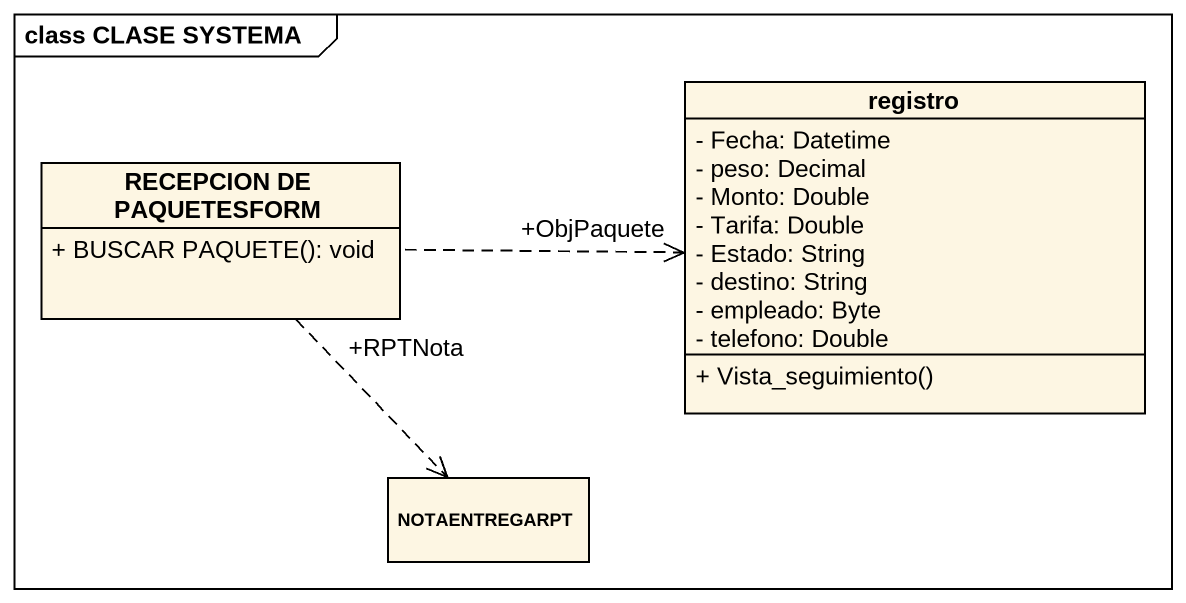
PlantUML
@startuml
mainframe class CLASE SYSTEMA
hide circle
hide empty members
skinparam classAttributeIconSize 0
class "RECEPCION DE PAQUETESFORM" as RECEPCION_DE_PAQUETESFORM {
  + BUSCAR PAQUETE(): void
}
class registro {
  - Fecha: Datetime
  - peso: Decimal
  - Monto: Double
  - Tarifa: Double
  - Estado: String
  - destino: String
  - empleado: Byte
  - telefono: Double
  + Vista_seguimiento()
}
class NOTAENTREGARPT
RECEPCION_DE_PAQUETESFORM "+RPTNota" ..> NOTAENTREGARPT
registro "+ObjPaquete" <.left. RECEPCION_DE_PAQUETESFORM
@enduml
